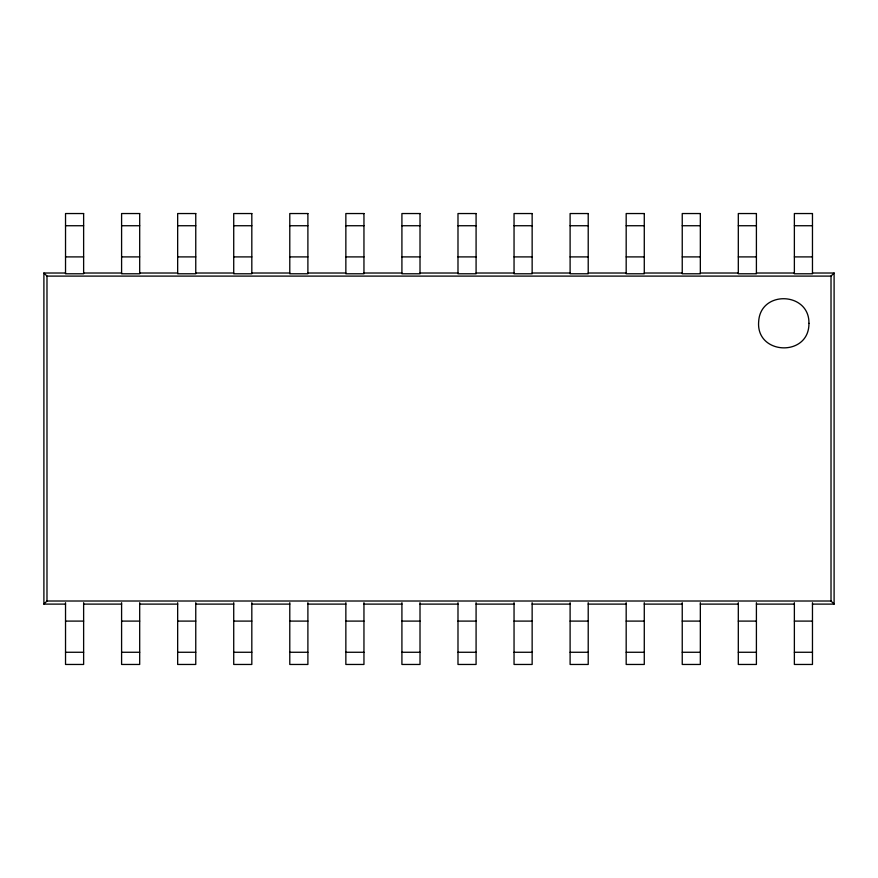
<?xml version="1.0" encoding="UTF-8"?>
<svg xmlns="http://www.w3.org/2000/svg" width="878" height="878" viewBox="0 0 878 878"><rect width="100%" height="100%" fill="white"/><g stroke="black" fill="none" stroke-linecap="round" stroke-linejoin="round"><path stroke-width="1.32" d="M65.532 604.108L43.9 604.108L46.984 601.013L46.984 276.098L43.9 273.014L65.532 273.014M812.468 604.108L834.1 604.108L831.016 601.013L831.016 276.098L834.1 273.014L812.468 273.014M65.532 225.734L83.629 225.734M121.592 225.734L139.69 225.734M177.663 225.734L195.761 225.734M233.724 225.734L251.821 225.734M289.784 225.734L307.893 225.734M345.855 225.734L363.953 225.734M401.915 225.734L420.013 225.734M457.987 225.734L476.085 225.734M514.047 225.734L532.145 225.734M570.107 225.734L588.216 225.734M626.179 225.734L644.276 225.734M682.239 225.734L700.337 225.734M738.31 225.734L756.408 225.734M794.37 225.734L812.468 225.734M65.532 256.903L83.629 256.903M121.592 256.903L139.69 256.903M177.663 256.903L195.761 256.903M233.724 256.903L251.821 256.903M289.784 256.903L307.893 256.903M345.855 256.903L363.953 256.903M401.915 256.903L420.013 256.903M457.987 256.903L476.085 256.903M514.047 256.903L532.145 256.903M570.107 256.903L588.216 256.903M626.179 256.903L644.276 256.903M682.239 256.903L700.337 256.903M738.31 256.903L756.408 256.903M794.37 256.903L812.468 256.903M83.629 273.014L121.592 273.014M139.69 273.014L177.663 273.014M195.761 273.014L233.724 273.014M251.821 273.014L289.784 273.014M307.893 273.014L345.855 273.014M363.953 273.014L401.915 273.014M420.013 273.014L457.987 273.014M476.085 273.014L514.047 273.014M532.145 273.014L570.107 273.014M588.216 273.014L626.179 273.014M644.276 273.014L682.239 273.014M700.337 273.014L738.31 273.014M756.408 273.014L794.37 273.014M46.984 276.098L831.016 276.098M46.984 601.013L831.016 601.013M83.629 604.108L121.592 604.108M139.69 604.108L177.663 604.108M195.761 604.108L233.724 604.108M251.821 604.108L289.784 604.108M307.893 604.108L345.855 604.108M363.953 604.108L401.915 604.108M420.013 604.108L457.987 604.108M476.085 604.108L514.047 604.108M532.145 604.108L570.107 604.108M588.216 604.108L626.179 604.108M644.276 604.108L682.239 604.108M700.337 604.108L738.31 604.108M756.408 604.108L794.37 604.108M65.532 621.097L83.629 621.097M121.592 621.097L139.69 621.097M177.663 621.097L195.761 621.097M233.724 621.097L251.821 621.097M289.784 621.097L307.893 621.097M345.855 621.097L363.953 621.097M401.915 621.097L420.013 621.097M457.987 621.097L476.085 621.097M514.047 621.097L532.145 621.097M570.107 621.097L588.216 621.097M626.179 621.097L644.276 621.097M682.239 621.097L700.337 621.097M738.31 621.097L756.408 621.097M794.37 621.097L812.468 621.097M65.532 652.266L83.629 652.266M121.592 652.266L139.69 652.266M177.663 652.266L195.761 652.266M233.724 652.266L251.821 652.266M289.784 652.266L307.893 652.266M345.855 652.266L363.953 652.266M401.915 652.266L420.013 652.266M457.987 652.266L476.085 652.266M514.047 652.266L532.145 652.266M570.107 652.266L588.216 652.266M626.179 652.266L644.276 652.266M682.239 652.266L700.337 652.266M738.31 652.266L756.408 652.266M794.37 652.266L812.468 652.266M834.1 273.014L834.1 604.108M812.468 602.714L812.468 664.459L794.37 664.459L794.37 602.714M756.408 602.714L756.408 664.459L738.31 664.459L738.31 602.714M700.337 602.714L700.337 664.459L682.239 664.459L682.239 602.714M644.276 602.714L644.276 664.459L626.179 664.459L626.179 602.714M588.216 602.714L588.216 664.459L570.107 664.459L570.107 602.714M532.145 602.714L532.145 664.459L514.047 664.459L514.047 602.714M476.085 602.714L476.085 664.459L457.987 664.459L457.987 602.714M420.013 602.714L420.013 664.459L401.915 664.459L401.915 602.714M363.953 602.714L363.953 664.459L345.855 664.459L345.855 602.714M307.893 602.714L307.893 664.459L289.784 664.459L289.784 602.714M251.821 602.714L251.821 664.459L233.724 664.459L233.724 602.714M195.761 602.714L195.761 664.459L177.663 664.459L177.663 602.714M139.69 602.714L139.69 664.459L121.592 664.459L121.592 602.714M83.629 602.714L83.629 664.459L65.532 664.459L65.532 602.714M43.9 273.014L43.9 604.108M808.934 323.334C809.329 357.489 755.409 355.206 758.702 321.205C760.71 289.872 809.593 291.957 808.934 323.334M83.629 213.541L65.532 213.541L65.532 273.782L83.629 273.782L83.629 213.541M139.69 213.541L121.592 213.541L121.592 273.782L139.69 273.782L139.69 213.541M195.761 213.541L177.663 213.541L177.663 273.782L195.761 273.782L195.761 213.541M251.821 213.541L233.724 213.541L233.724 273.782L251.821 273.782L251.821 213.541M307.893 213.541L289.784 213.541L289.784 273.782L307.893 273.782L307.893 213.541M363.953 213.541L345.855 213.541L345.855 273.782L363.953 273.782L363.953 213.541M420.013 213.541L401.915 213.541L401.915 273.782L420.013 273.782L420.013 213.541M476.085 213.541L457.987 213.541L457.987 273.782L476.085 273.782L476.085 213.541M532.145 213.541L514.047 213.541L514.047 273.782L532.145 273.782L532.145 213.541M588.216 213.541L570.107 213.541L570.107 273.782L588.216 273.782L588.216 213.541M644.276 213.541L626.179 213.541L626.179 273.782L644.276 273.782L644.276 213.541M700.337 213.541L682.239 213.541L682.239 273.782L700.337 273.782L700.337 213.541M756.408 213.541L738.31 213.541L738.31 273.782L756.408 273.782L756.408 213.541M812.468 213.541L794.37 213.541L794.37 273.782L812.468 273.782L812.468 213.541"/></g></svg>
